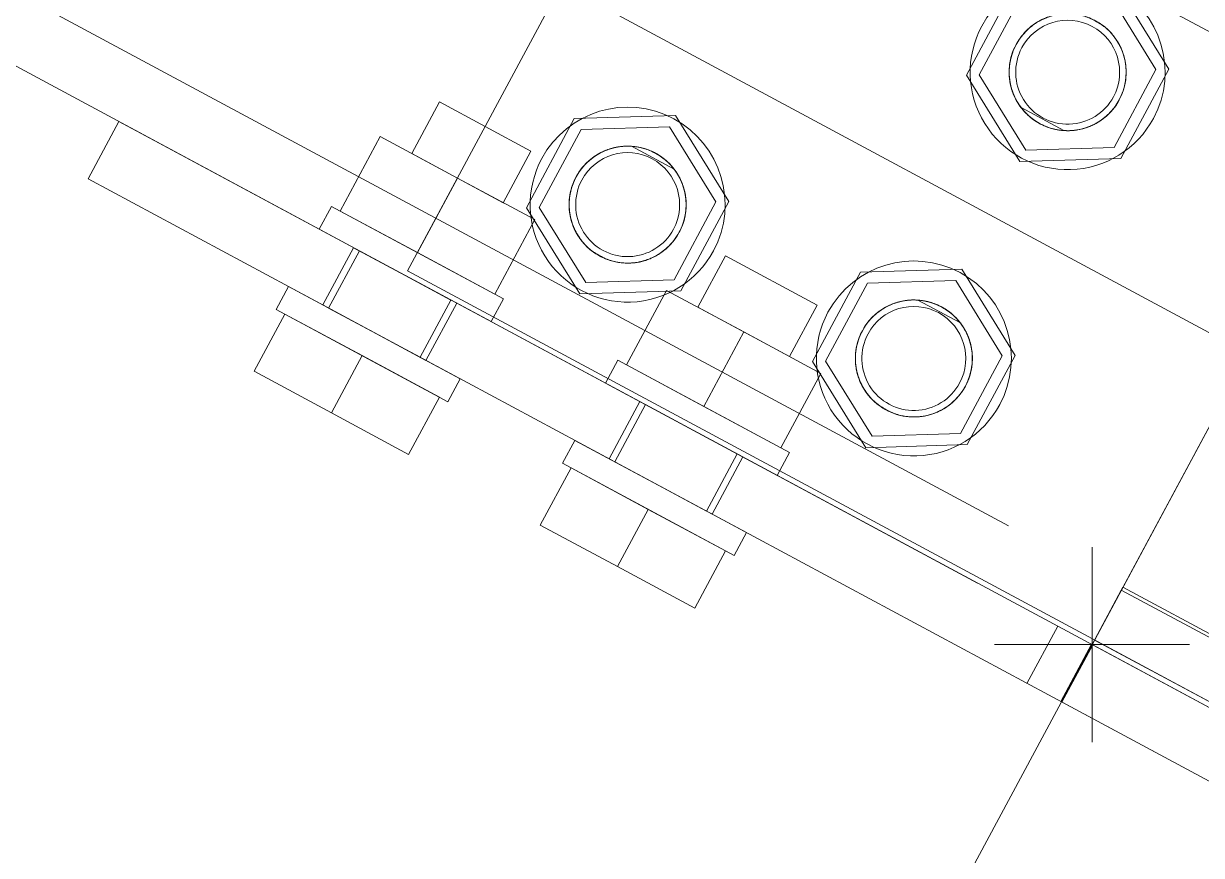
# Model space of a CAD drawing. Header units: millimetres. Extents: x -6949 to 305728, y -55091 to 76684.
# Drawn here: x 18179.4 to 18360.6, y 10018.2 to 10146.2 of the extents above; entities that cross this region are included whole.
import ezdxf

# ---------------------------------------------------------------- set-up
doc = ezdxf.new("R2010")
doc.units = ezdxf.units.MM
doc.layers.add('A-DETL', color=7, linetype='Continuous', lineweight=18, true_color=0x00a600)
doc.layers.add('S-BEAM', color=5, linetype='Continuous', lineweight=18)
doc.layers.add('S-FSTN', color=7, linetype='Continuous', lineweight=18)

msp = doc.modelspace()

# ---------------------------------------------------------------- linework, layer by layer
at = {"layer": 'A-DETL'}
msp.add_line((17466.4802, 10579.6785), (18750.0006, 9890.0003), dxfattribs=at)
at = {"layer": 'S-BEAM'}
for p, q in [((18369.5225, 10140.7609), (15755.9952, 11545.0961)), ((15717.3715, 11473.2159), (18330.8988, 10068.8806)), ((15712.6382, 11464.407), (18326.1655, 10060.0717)), ((18339.4248, 10129.6945), (18332.8632, 10133.2202)), ((18279.4713, 10123.7532), (18272.9097, 10127.2789)), ((18323.5155, 10100.0867), (18316.954, 10103.6125))]:
    msp.add_line(p, q, dxfattribs=at)
for points, knots in [([(18332.0938, 10142.9361), (18332.7209, 10144.0738), (18333.9053, 10145.4792), (18335.7739, 10146.6598), (18336.9173, 10147.1369), (18337.8398, 10147.4285), (18338.6402, 10147.5878), (18339.2891, 10147.6535), (18339.9471, 10147.6778), (18340.8172, 10147.6523), (18341.6957, 10147.5316), (18342.3815, 10147.3706), (18343.0406, 10147.1639), (18343.8845, 10146.8105), (18344.8688, 10146.2669), (18345.6916, 10145.692), (18346.3619, 10145.0861), (18346.9327, 10144.4519), (18347.3541, 10143.8932), (18347.6563, 10143.4387), (18347.9337, 10142.9884), (18348.2328, 10142.4103), (18348.5208, 10141.6828), (18348.7417, 10140.9407), (18349.0651, 10139.4731), (18349.0678, 10137.2046), (18348.4335, 10135.3359), (18347.9515, 10134.4152)], [-1, -1, -1, -1, -0.86111111, -0.79166667, -0.75694444, -0.72222222, -0.6875, -0.67013889, -0.65277778, -0.61805556, -0.58333333, -0.56597222, -0.54861111, -0.51388889, -0.47916667, -0.44444444, -0.41666667, -0.38888889, -0.36111111, -0.34722222, -0.33333333, -0.30555556, -0.27777778, -0.25, -0.22222222, -0.11111111, 0, 0, 0, 0]), ([(18332.0938, 10142.9361), (18332.5954, 10143.8463), (18333.8038, 10145.4067), (18335.6984, 10146.657), (18337.1011, 10147.1972), (18337.842, 10147.4225), (18338.6078, 10147.5836), (18339.2549, 10147.6531), (18339.7836, 10147.6703), (18340.3294, 10147.6689), (18341.028, 10147.6257), (18341.8709, 10147.4996), (18342.5472, 10147.3263), (18343.0761, 10147.1404), (18343.6136, 10146.9231), (18344.2812, 10146.5998), (18345.0493, 10146.1434), (18345.7426, 10145.6459), (18346.362, 10145.0859), (18346.9327, 10144.4519), (18347.3541, 10143.8932), (18347.6563, 10143.4387), (18347.9337, 10142.9884), (18348.2328, 10142.4103), (18348.5208, 10141.6828), (18348.7417, 10140.9407), (18348.9571, 10139.962), (18349.0673, 10138.7196), (18348.9085, 10136.7358), (18348.4335, 10135.3359), (18347.9515, 10134.4152)], [0, 0, 0, 0, 0.11111111, 0.22222222, 0.25, 0.27777778, 0.30555556, 0.33333333, 0.34722222, 0.36111111, 0.38888889, 0.41666667, 0.44444444, 0.45833333, 0.47222222, 0.5, 0.52777778, 0.55555556, 0.58333333, 0.61111111, 0.63888889, 0.65277778, 0.66666667, 0.69444444, 0.72222222, 0.75, 0.77777778, 0.83333333, 0.88888889, 1, 1, 1, 1]), ([(18332.0938, 10142.9361), (18332.6002, 10143.8411), (18333.4973, 10145.0031), (18335.0036, 10146.2008), (18335.9511, 10146.7237), (18336.6134, 10147.0069), (18337.0663, 10147.1855), (18337.6515, 10147.3797), (18338.2616, 10147.5234), (18338.7013, 10147.5908), (18338.9564, 10147.6193), (18339.1492, 10147.6348), (18339.3451, 10147.6466), (18339.6118, 10147.6598), (18340.0904, 10147.6729), (18340.7995, 10147.6556), (18341.666, 10147.5527), (18342.303, 10147.3979), (18342.7233, 10147.2552), (18343.0107, 10147.1496), (18343.523, 10146.9393), (18344.2678, 10146.5764), (18344.9816, 10146.1557), (18345.4398, 10145.8444), (18345.6866, 10145.663), (18346.0376, 10145.3911), (18346.5185, 10144.9449), (18347.0831, 10144.2781), (18347.4892, 10143.6957), (18347.7427, 10143.289), (18347.8789, 10143.0592), (18347.9772, 10142.8893), (18348.0706, 10142.7199), (18348.1876, 10142.4916), (18348.3739, 10142.0879), (18348.5905, 10141.5004), (18348.7511, 10140.9059), (18348.8519, 10140.4301), (18348.981, 10139.7218), (18349.0678, 10138.6432), (18348.9005, 10136.726), (18348.4266, 10135.3369), (18347.9515, 10134.4152)], [0, 0, 0, 0, 0.11111111, 0.16666667, 0.22222222, 0.23611111, 0.25, 0.27777778, 0.30555556, 0.31944444, 0.32638889, 0.33333333, 0.34027778, 0.34722222, 0.36111111, 0.38888889, 0.41666667, 0.44444444, 0.45138889, 0.45833333, 0.47222222, 0.5, 0.52777778, 0.54166667, 0.54861111, 0.55555556, 0.58333333, 0.61111111, 0.63888889, 0.65277778, 0.65972222, 0.66666667, 0.67361111, 0.68055556, 0.69444444, 0.72222222, 0.75, 0.76388889, 0.77777778, 0.83333333, 0.88888889, 1, 1, 1, 1]), ([(18332.0938, 10142.9361), (18332.6002, 10143.8411), (18333.4973, 10145.0031), (18335.0036, 10146.2008), (18335.9511, 10146.7237), (18336.6134, 10147.0069), (18337.0663, 10147.1855), (18337.6515, 10147.3797), (18338.2616, 10147.5234), (18338.7013, 10147.5908), (18338.9564, 10147.6193), (18339.1492, 10147.6348), (18339.3451, 10147.6466), (18339.6118, 10147.6598), (18340.0904, 10147.6729), (18340.7995, 10147.6556), (18341.666, 10147.5527), (18342.303, 10147.3979), (18342.7233, 10147.2552), (18343.0107, 10147.1496), (18343.523, 10146.9393), (18344.2678, 10146.5764), (18344.9816, 10146.1557), (18345.4398, 10145.8444), (18345.6866, 10145.663), (18346.0376, 10145.3911), (18346.5185, 10144.9449), (18347.0831, 10144.2781), (18347.4892, 10143.6957), (18347.7427, 10143.289), (18347.8789, 10143.0592), (18347.9772, 10142.8893), (18348.0706, 10142.7199), (18348.1876, 10142.4916), (18348.3739, 10142.0879), (18348.5905, 10141.5004), (18348.7511, 10140.9059), (18348.8519, 10140.4301), (18348.981, 10139.7218), (18349.0678, 10138.6432), (18348.9005, 10136.726), (18348.4266, 10135.3369), (18347.9515, 10134.4152)], [-1, -1, -1, -1, -0.88888889, -0.83333333, -0.77777778, -0.76388889, -0.75, -0.72222222, -0.69444444, -0.68055556, -0.67361111, -0.66666667, -0.65972222, -0.65277778, -0.63888889, -0.61111111, -0.58333333, -0.55555556, -0.54861111, -0.54166667, -0.52777778, -0.5, -0.47222222, -0.45833333, -0.45138889, -0.44444444, -0.41666667, -0.38888889, -0.36111111, -0.34722222, -0.34027778, -0.33333333, -0.32638889, -0.31944444, -0.30555556, -0.27777778, -0.25, -0.23611111, -0.22222222, -0.16666667, -0.11111111, 0, 0, 0, 0]), ([(18332.0938, 10142.9361), (18331.6202, 10142.0675), (18330.9957, 10140.2427), (18330.9728, 10137.8679), (18331.3208, 10136.347), (18331.6468, 10135.3174), (18332.2087, 10134.1031), (18333.174, 10132.7718), (18334.21, 10131.7556), (18335.2097, 10131.0512), (18336.1329, 10130.5417), (18337.087, 10130.1453), (18338.0594, 10129.8738), (18339.0918, 10129.709), (18340.1221, 10129.6574), (18341.1104, 10129.7214), (18342.1118, 10129.9069), (18343.0797, 10130.195), (18344.2669, 10130.6869), (18346.2056, 10131.9336), (18347.3724, 10133.3223), (18347.9515, 10134.4152)], [0, 0, 0, 0, 0.11111111, 0.22222222, 0.25, 0.27777778, 0.33333333, 0.38888889, 0.44444444, 0.47916667, 0.51388889, 0.54861111, 0.58333333, 0.61805556, 0.65277778, 0.6875, 0.72222222, 0.75694444, 0.79166667, 0.86111111, 1, 1, 1, 1]), ([(18332.0938, 10142.9361), (18331.529, 10141.9255), (18331.0262, 10140.2583), (18330.9996, 10137.99), (18331.2236, 10136.7238), (18331.4993, 10135.7435), (18331.8832, 10134.7844), (18332.3714, 10133.9011), (18332.9883, 10133.0387), (18333.7085, 10132.2354), (18334.4895, 10131.5485), (18335.376, 10130.9493), (18336.3464, 10130.4425), (18337.5269, 10129.987), (18338.7077, 10129.7471), (18339.8482, 10129.6689), (18340.9443, 10129.6889), (18342.0219, 10129.8759), (18343.0619, 10130.1982), (18344.0322, 10130.5829), (18345.1443, 10131.2287), (18346.6896, 10132.4924), (18347.5265, 10133.5923), (18347.9515, 10134.4152)], [-1, -1, -1, -1, -0.86111111, -0.79166667, -0.75694444, -0.72222222, -0.6875, -0.65277778, -0.61805556, -0.58333333, -0.54861111, -0.51388889, -0.47916667, -0.44444444, -0.38888889, -0.36111111, -0.33333333, -0.27777778, -0.25, -0.22222222, -0.16666667, -0.11111111, 0, 0, 0, 0]), ([(18332.0938, 10142.9361), (18331.6419, 10142.1276), (18331.1866, 10140.8226), (18330.9859, 10138.8347), (18331.0615, 10137.5496), (18331.2767, 10136.5276), (18331.5827, 10135.482), (18332.0223, 10134.48), (18332.6109, 10133.5551), (18333.3058, 10132.6479), (18334.1577, 10131.7964), (18335.1894, 10131.0638), (18336.1479, 10130.5348), (18337.1371, 10130.1266), (18338.1412, 10129.855), (18339.209, 10129.6983), (18340.2689, 10129.6603), (18341.2747, 10129.7411), (18342.2858, 10129.9507), (18343.2547, 10130.2622), (18344.4333, 10130.7743), (18346.3076, 10132.0472), (18347.4202, 10133.3865), (18347.9515, 10134.4152)], [0, 0, 0, 0, 0.11111111, 0.16666667, 0.22222222, 0.25, 0.27777778, 0.33333333, 0.36111111, 0.38888889, 0.44444444, 0.47916667, 0.51388889, 0.54861111, 0.58333333, 0.61805556, 0.65277778, 0.6875, 0.72222222, 0.75694444, 0.79166667, 0.86111111, 1, 1, 1, 1]), ([(18332.8632, 10133.2202), (18332.4176, 10133.8126), (18331.6904, 10135.0498), (18331.1257, 10136.9352), (18331.0027, 10138.4087), (18331.0406, 10139.4222), (18331.2353, 10140.9288), (18331.6311, 10142.0837), (18332.0938, 10142.9361)], [0, 0, 0, 0, 0.2, 0.4, 0.55, 0.625, 0.7, 1, 1, 1, 1]), ([(18339.4248, 10129.6945), (18340.5347, 10129.6275), (18342.144, 10129.8176), (18344.1065, 10130.6031), (18345.5721, 10131.5129), (18346.9187, 10132.7827), (18347.6479, 10133.8443), (18347.9515, 10134.4152)], [-1, -1, -1, -1, -0.7, -0.55, -0.4, -0.2, 0, 0, 0, 0]), ([(18272.9097, 10127.2789), (18271.7998, 10127.3459), (18270.1905, 10127.1558), (18268.228, 10126.3703), (18266.7624, 10125.4605), (18265.4158, 10124.1907), (18264.6866, 10123.1291), (18264.383, 10122.5582)], [-1, -1, -1, -1, -0.7, -0.55, -0.4, -0.2, 0, 0, 0, 0]), ([(18264.383, 10122.5582), (18264.914, 10123.5869), (18266.0268, 10124.9264), (18267.9037, 10126.2005), (18269.0832, 10126.7125), (18270.0528, 10127.0237), (18271.0645, 10127.2329), (18272.0705, 10127.3133), (18273.1301, 10127.2748), (18274.1975, 10127.1176), (18275.2013, 10126.8455), (18276.1903, 10126.4369), (18277.1485, 10125.9074), (18278.1799, 10125.1744), (18279.0316, 10124.3221), (18279.7263, 10123.4142), (18280.3145, 10122.4891), (18280.7534, 10121.4874), (18281.0586, 10120.4422), (18281.2733, 10119.4207), (18281.3486, 10118.137), (18281.1477, 10116.1509), (18280.6924, 10114.846), (18280.2407, 10114.0374)], [-1, -1, -1, -1, -0.86111111, -0.79166667, -0.75694444, -0.72222222, -0.6875, -0.65277778, -0.61805556, -0.58333333, -0.54861111, -0.51388889, -0.47916667, -0.44444444, -0.38888889, -0.36111111, -0.33333333, -0.27777778, -0.25, -0.22222222, -0.16666667, -0.11111111, 0, 0, 0, 0]), ([(18264.383, 10122.5582), (18264.8078, 10123.3812), (18265.6447, 10124.4811), (18267.1917, 10125.7457), (18268.305, 10126.3919), (18269.2761, 10126.7765), (18270.3169, 10127.0985), (18271.3951, 10127.2849), (18272.4911, 10127.3045), (18273.6313, 10127.2258), (18274.8115, 10126.9853), (18275.9918, 10126.5293), (18276.962, 10126.022), (18277.8483, 10125.4224), (18278.629, 10124.735), (18279.349, 10123.931), (18279.9657, 10123.0681), (18280.4534, 10122.1848), (18280.8366, 10121.226), (18281.1116, 10120.2461), (18281.335, 10118.9806), (18281.3081, 10116.7151), (18280.8053, 10115.0481), (18280.2407, 10114.0374)], [0, 0, 0, 0, 0.11111111, 0.16666667, 0.22222222, 0.25, 0.27777778, 0.33333333, 0.36111111, 0.38888889, 0.44444444, 0.47916667, 0.51388889, 0.54861111, 0.58333333, 0.61805556, 0.65277778, 0.6875, 0.72222222, 0.75694444, 0.79166667, 0.86111111, 1, 1, 1, 1]), ([(18264.383, 10122.5582), (18264.9616, 10123.6511), (18266.1284, 10125.0398), (18268.0712, 10126.2882), (18269.2586, 10126.78), (18270.2259, 10127.0676), (18271.2266, 10127.2524), (18272.2147, 10127.316), (18273.2453, 10127.264), (18274.2782, 10127.0989), (18275.2507, 10126.8271), (18276.2047, 10126.4302), (18277.1277, 10125.9204), (18278.1271, 10125.2156), (18279.1624, 10124.1996), (18280.1269, 10122.8685), (18280.6887, 10121.6529), (18281.0145, 10120.6225), (18281.3623, 10119.1012), (18281.3385, 10116.7315), (18280.7141, 10114.9063), (18280.2407, 10114.0374)], [-1, -1, -1, -1, -0.86111111, -0.79166667, -0.75694444, -0.72222222, -0.6875, -0.65277778, -0.61805556, -0.58333333, -0.54861111, -0.51388889, -0.47916667, -0.44444444, -0.38888889, -0.33333333, -0.27777778, -0.25, -0.22222222, -0.11111111, 0, 0, 0, 0]), ([(18279.4713, 10123.7532), (18279.9169, 10123.1608), (18280.644, 10121.9237), (18281.2088, 10120.0382), (18281.3318, 10118.5647), (18281.2938, 10117.5512), (18281.0992, 10116.0446), (18280.7034, 10114.8897), (18280.2407, 10114.0374)], [0, 0, 0, 0, 0.2, 0.4, 0.55, 0.625, 0.7, 1, 1, 1, 1]), ([(18264.383, 10122.5582), (18263.9009, 10121.6375), (18263.2665, 10119.7687), (18263.2695, 10117.4987), (18263.5933, 10116.0308), (18263.8144, 10115.2887), (18264.1026, 10114.5611), (18264.4018, 10113.9831), (18264.6793, 10113.5328), (18264.9817, 10113.0784), (18265.4033, 10112.5196), (18265.9737, 10111.8864), (18266.4915, 10111.4181), (18266.9383, 10111.0796), (18267.4163, 10110.7514), (18268.0543, 10110.373), (18268.8588, 10109.9844), (18269.6563, 10109.6808), (18270.4652, 10109.4734), (18271.3089, 10109.3474), (18272.0074, 10109.3044), (18272.5531, 10109.3032), (18273.0818, 10109.3205), (18273.7289, 10109.3901), (18274.4945, 10109.5515), (18275.2352, 10109.7768), (18276.1703, 10110.1374), (18277.2671, 10110.7312), (18278.8337, 10111.9585), (18279.739, 10113.1272), (18280.2407, 10114.0374)], [0, 0, 0, 0, 0.11111111, 0.22222222, 0.25, 0.27777778, 0.30555556, 0.33333333, 0.34722222, 0.36111111, 0.38888889, 0.41666667, 0.44444444, 0.45833333, 0.47222222, 0.5, 0.52777778, 0.55555556, 0.58333333, 0.61111111, 0.63888889, 0.65277778, 0.66666667, 0.69444444, 0.72222222, 0.75, 0.77777778, 0.83333333, 0.88888889, 1, 1, 1, 1]), ([(18264.383, 10122.5582), (18263.7803, 10121.4073), (18263.2621, 10119.644), (18263.3089, 10117.4341), (18263.5422, 10116.2174), (18263.8081, 10115.2871), (18264.1171, 10114.5317), (18264.4204, 10113.9544), (18264.7633, 10113.3923), (18265.2648, 10112.6808), (18265.8503, 10112.0149), (18266.3631, 10111.5318), (18266.8992, 10111.0963), (18267.6597, 10110.5876), (18268.6562, 10110.0668), (18269.5898, 10109.698), (18270.465, 10109.4735), (18271.3089, 10109.3474), (18272.0074, 10109.3044), (18272.5531, 10109.3032), (18273.0818, 10109.3205), (18273.7289, 10109.3901), (18274.4945, 10109.5515), (18275.2353, 10109.7768), (18276.6376, 10110.3172), (18278.5308, 10111.5669), (18279.739, 10113.1272), (18280.2407, 10114.0374)], [-1, -1, -1, -1, -0.86111111, -0.79166667, -0.75694444, -0.72222222, -0.6875, -0.67013889, -0.65277778, -0.61805556, -0.58333333, -0.56597222, -0.54861111, -0.51388889, -0.47916667, -0.44444444, -0.41666667, -0.38888889, -0.36111111, -0.34722222, -0.33333333, -0.30555556, -0.27777778, -0.25, -0.22222222, -0.11111111, 0, 0, 0, 0]), ([(18264.383, 10122.5582), (18263.9079, 10121.6364), (18263.434, 10120.247), (18263.2666, 10118.3298), (18263.3534, 10117.2511), (18263.4828, 10116.5425), (18263.5838, 10116.0662), (18263.7449, 10115.4711), (18263.9618, 10114.8831), (18264.1482, 10114.4791), (18264.2653, 10114.2508), (18264.3588, 10114.0814), (18264.457, 10113.9116), (18264.5932, 10113.6818), (18264.8465, 10113.2755), (18265.2522, 10112.6938), (18265.8164, 10112.0279), (18266.297, 10111.5822), (18266.648, 10111.3104), (18266.8946, 10111.1291), (18267.3527, 10110.8179), (18268.0665, 10110.3972), (18268.8112, 10110.0341), (18269.3237, 10109.8238), (18269.6112, 10109.7182), (18270.0317, 10109.5755), (18270.6691, 10109.4208), (18271.5368, 10109.3179), (18272.2466, 10109.3007), (18272.7256, 10109.3138), (18272.9925, 10109.3271), (18273.1884, 10109.3389), (18273.3812, 10109.3544), (18273.6362, 10109.3829), (18274.0757, 10109.4504), (18274.6851, 10109.594), (18275.2695, 10109.7882), (18275.7219, 10109.9668), (18276.3837, 10110.25), (18277.3311, 10110.7729), (18278.8375, 10111.9706), (18279.7343, 10113.1325), (18280.2407, 10114.0374)], [-1, -1, -1, -1, -0.88888889, -0.83333333, -0.77777778, -0.76388889, -0.75, -0.72222222, -0.69444444, -0.68055556, -0.67361111, -0.66666667, -0.65972222, -0.65277778, -0.63888889, -0.61111111, -0.58333333, -0.55555556, -0.54861111, -0.54166667, -0.52777778, -0.5, -0.47222222, -0.45833333, -0.45138889, -0.44444444, -0.41666667, -0.38888889, -0.36111111, -0.34722222, -0.34027778, -0.33333333, -0.32638889, -0.31944444, -0.30555556, -0.27777778, -0.25, -0.23611111, -0.22222222, -0.16666667, -0.11111111, 0, 0, 0, 0]), ([(18264.383, 10122.5582), (18263.9079, 10121.6364), (18263.434, 10120.247), (18263.2666, 10118.3298), (18263.3534, 10117.2511), (18263.4828, 10116.5425), (18263.5838, 10116.0662), (18263.7449, 10115.4711), (18263.9618, 10114.8831), (18264.1482, 10114.4791), (18264.2653, 10114.2508), (18264.3588, 10114.0814), (18264.457, 10113.9116), (18264.5932, 10113.6818), (18264.8465, 10113.2755), (18265.2522, 10112.6938), (18265.8164, 10112.0279), (18266.297, 10111.5822), (18266.648, 10111.3104), (18266.8946, 10111.1291), (18267.3527, 10110.8179), (18268.0665, 10110.3972), (18268.8112, 10110.0341), (18269.3237, 10109.8238), (18269.6112, 10109.7182), (18270.0317, 10109.5755), (18270.6691, 10109.4208), (18271.5368, 10109.3179), (18272.2466, 10109.3007), (18272.7256, 10109.3138), (18272.9925, 10109.3271), (18273.1884, 10109.3389), (18273.3812, 10109.3544), (18273.6362, 10109.3829), (18274.0757, 10109.4504), (18274.6851, 10109.594), (18275.2695, 10109.7882), (18275.7219, 10109.9668), (18276.3837, 10110.25), (18277.3311, 10110.7729), (18278.8375, 10111.9706), (18279.7343, 10113.1325), (18280.2407, 10114.0374)], [0, 0, 0, 0, 0.11111111, 0.16666667, 0.22222222, 0.23611111, 0.25, 0.27777778, 0.30555556, 0.31944444, 0.32638889, 0.33333333, 0.34027778, 0.34722222, 0.36111111, 0.38888889, 0.41666667, 0.44444444, 0.45138889, 0.45833333, 0.47222222, 0.5, 0.52777778, 0.54166667, 0.54861111, 0.55555556, 0.58333333, 0.61111111, 0.63888889, 0.65277778, 0.65972222, 0.66666667, 0.67361111, 0.68055556, 0.69444444, 0.72222222, 0.75, 0.76388889, 0.77777778, 0.83333333, 0.88888889, 1, 1, 1, 1]), ([(18316.954, 10103.6125), (18315.844, 10103.6795), (18314.2348, 10103.4894), (18312.2722, 10102.7038), (18310.8067, 10101.794), (18309.46, 10100.5242), (18308.7309, 10099.4626), (18308.4273, 10098.8918)], [-1, -1, -1, -1, -0.7, -0.55, -0.4, -0.2, 0, 0, 0, 0]), ([(18308.4273, 10098.8918), (18308.9583, 10099.9205), (18310.0711, 10101.2599), (18311.948, 10102.534), (18313.1274, 10103.0461), (18314.0971, 10103.3573), (18315.1088, 10103.5664), (18316.1147, 10103.6468), (18317.1744, 10103.6083), (18318.2418, 10103.4511), (18319.2456, 10103.179), (18320.2346, 10102.7704), (18321.1928, 10102.241), (18322.2242, 10101.5079), (18323.0759, 10100.6557), (18323.7706, 10099.7478), (18324.3588, 10098.8227), (18324.7977, 10097.8209), (18325.1029, 10096.7757), (18325.3176, 10095.7543), (18325.3929, 10094.4705), (18325.192, 10092.4844), (18324.7367, 10091.1795), (18324.285, 10090.3709)], [-1, -1, -1, -1, -0.86111111, -0.79166667, -0.75694444, -0.72222222, -0.6875, -0.65277778, -0.61805556, -0.58333333, -0.54861111, -0.51388889, -0.47916667, -0.44444444, -0.38888889, -0.36111111, -0.33333333, -0.27777778, -0.25, -0.22222222, -0.16666667, -0.11111111, 0, 0, 0, 0]), ([(18308.4273, 10098.8918), (18308.8521, 10099.7147), (18309.689, 10100.8147), (18311.236, 10102.0792), (18312.3493, 10102.7255), (18313.3204, 10103.1101), (18314.3612, 10103.432), (18315.4394, 10103.6185), (18316.5354, 10103.638), (18317.6756, 10103.5593), (18318.8558, 10103.3188), (18320.0361, 10102.8628), (18321.0063, 10102.3556), (18321.8926, 10101.7559), (18322.6733, 10101.0685), (18323.3933, 10100.2645), (18324.01, 10099.4017), (18324.4976, 10098.5183), (18324.8809, 10097.5595), (18325.1559, 10096.5796), (18325.3793, 10095.3142), (18325.3524, 10093.0486), (18324.8496, 10091.3816), (18324.285, 10090.3709)], [0, 0, 0, 0, 0.11111111, 0.16666667, 0.22222222, 0.25, 0.27777778, 0.33333333, 0.36111111, 0.38888889, 0.44444444, 0.47916667, 0.51388889, 0.54861111, 0.58333333, 0.61805556, 0.65277778, 0.6875, 0.72222222, 0.75694444, 0.79166667, 0.86111111, 1, 1, 1, 1]), ([(18308.4273, 10098.8918), (18309.0059, 10099.9846), (18310.1727, 10101.3733), (18312.1155, 10102.6217), (18313.3029, 10103.1136), (18314.2702, 10103.4012), (18315.2709, 10103.5859), (18316.259, 10103.6495), (18317.2896, 10103.5975), (18318.3225, 10103.4324), (18319.295, 10103.1606), (18320.249, 10102.7637), (18321.172, 10102.2539), (18322.1713, 10101.5492), (18323.2067, 10100.5331), (18324.1712, 10099.202), (18324.733, 10097.9865), (18325.0588, 10096.956), (18325.4066, 10095.4347), (18325.3827, 10093.0651), (18324.7584, 10091.2398), (18324.285, 10090.3709)], [-1, -1, -1, -1, -0.86111111, -0.79166667, -0.75694444, -0.72222222, -0.6875, -0.65277778, -0.61805556, -0.58333333, -0.54861111, -0.51388889, -0.47916667, -0.44444444, -0.38888889, -0.33333333, -0.27777778, -0.25, -0.22222222, -0.11111111, 0, 0, 0, 0]), ([(18323.5155, 10100.0867), (18323.9612, 10099.4943), (18324.6883, 10098.2572), (18325.2531, 10096.3718), (18325.376, 10094.8983), (18325.3381, 10093.8847), (18325.1435, 10092.3782), (18324.7477, 10091.2232), (18324.285, 10090.3709)], [0, 0, 0, 0, 0.2, 0.4, 0.55, 0.625, 0.7, 1, 1, 1, 1]), ([(18308.4273, 10098.8918), (18307.9451, 10097.9711), (18307.3108, 10096.1022), (18307.3138, 10093.8322), (18307.6375, 10092.3644), (18307.8587, 10091.6222), (18308.1469, 10090.8947), (18308.4461, 10090.3166), (18308.7236, 10089.8663), (18309.026, 10089.412), (18309.4476, 10088.8532), (18310.018, 10088.2199), (18310.5357, 10087.7516), (18310.9826, 10087.4132), (18311.4605, 10087.0849), (18312.0986, 10086.7066), (18312.9031, 10086.3179), (18313.7006, 10086.0144), (18314.5094, 10085.807), (18315.3531, 10085.681), (18316.0516, 10085.638), (18316.5974, 10085.6367), (18317.1261, 10085.654), (18317.7731, 10085.7237), (18318.5388, 10085.885), (18319.2795, 10086.1103), (18320.2146, 10086.4709), (18321.3114, 10087.0647), (18322.878, 10088.2921), (18323.7833, 10089.4607), (18324.285, 10090.3709)], [0, 0, 0, 0, 0.11111111, 0.22222222, 0.25, 0.27777778, 0.30555556, 0.33333333, 0.34722222, 0.36111111, 0.38888889, 0.41666667, 0.44444444, 0.45833333, 0.47222222, 0.5, 0.52777778, 0.55555556, 0.58333333, 0.61111111, 0.63888889, 0.65277778, 0.66666667, 0.69444444, 0.72222222, 0.75, 0.77777778, 0.83333333, 0.88888889, 1, 1, 1, 1]), ([(18308.4273, 10098.8918), (18307.8246, 10097.7409), (18307.3064, 10095.9775), (18307.3532, 10093.7677), (18307.5864, 10092.5509), (18307.8524, 10091.6207), (18308.1613, 10090.8653), (18308.4647, 10090.288), (18308.8076, 10089.7259), (18309.309, 10089.0143), (18309.8946, 10088.3484), (18310.4073, 10087.8653), (18310.9435, 10087.4298), (18311.7039, 10086.9211), (18312.7005, 10086.4004), (18313.634, 10086.0315), (18314.5092, 10085.807), (18315.3532, 10085.681), (18316.0516, 10085.638), (18316.5974, 10085.6367), (18317.126, 10085.654), (18317.7731, 10085.7237), (18318.5388, 10085.885), (18319.2795, 10086.1104), (18320.6818, 10086.6507), (18322.575, 10087.9004), (18323.7833, 10089.4607), (18324.285, 10090.3709)], [-1, -1, -1, -1, -0.86111111, -0.79166667, -0.75694444, -0.72222222, -0.6875, -0.67013889, -0.65277778, -0.61805556, -0.58333333, -0.56597222, -0.54861111, -0.51388889, -0.47916667, -0.44444444, -0.41666667, -0.38888889, -0.36111111, -0.34722222, -0.33333333, -0.30555556, -0.27777778, -0.25, -0.22222222, -0.11111111, 0, 0, 0, 0]), ([(18308.4273, 10098.8918), (18307.9522, 10097.9699), (18307.4782, 10096.5806), (18307.3109, 10094.6633), (18307.3977, 10093.5847), (18307.5271, 10092.876), (18307.6281, 10092.3998), (18307.7891, 10091.8046), (18308.0061, 10091.2166), (18308.1925, 10090.8127), (18308.3096, 10090.5843), (18308.403, 10090.4149), (18308.5013, 10090.2451), (18308.6375, 10090.0154), (18308.8908, 10089.609), (18309.2965, 10089.0273), (18309.8606, 10088.3615), (18310.3412, 10087.9157), (18310.6922, 10087.644), (18310.9389, 10087.4627), (18311.397, 10087.1514), (18312.1107, 10086.7307), (18312.8555, 10086.3676), (18313.368, 10086.1574), (18313.6554, 10086.0517), (18314.0759, 10085.909), (18314.7134, 10085.7543), (18315.581, 10085.6515), (18316.2909, 10085.6342), (18316.7699, 10085.6474), (18317.0368, 10085.6606), (18317.2327, 10085.6724), (18317.4255, 10085.688), (18317.6805, 10085.7164), (18318.12, 10085.7839), (18318.7293, 10085.9276), (18319.3138, 10086.1217), (18319.7662, 10086.3003), (18320.428, 10086.5835), (18321.3754, 10087.1064), (18322.8818, 10088.3042), (18323.7786, 10089.466), (18324.285, 10090.3709)], [-1, -1, -1, -1, -0.88888889, -0.83333333, -0.77777778, -0.76388889, -0.75, -0.72222222, -0.69444444, -0.68055556, -0.67361111, -0.66666667, -0.65972222, -0.65277778, -0.63888889, -0.61111111, -0.58333333, -0.55555556, -0.54861111, -0.54166667, -0.52777778, -0.5, -0.47222222, -0.45833333, -0.45138889, -0.44444444, -0.41666667, -0.38888889, -0.36111111, -0.34722222, -0.34027778, -0.33333333, -0.32638889, -0.31944444, -0.30555556, -0.27777778, -0.25, -0.23611111, -0.22222222, -0.16666667, -0.11111111, 0, 0, 0, 0]), ([(18308.4273, 10098.8918), (18307.9522, 10097.9699), (18307.4782, 10096.5806), (18307.3109, 10094.6633), (18307.3977, 10093.5847), (18307.5271, 10092.876), (18307.6281, 10092.3998), (18307.7891, 10091.8046), (18308.0061, 10091.2166), (18308.1925, 10090.8127), (18308.3096, 10090.5843), (18308.403, 10090.4149), (18308.5013, 10090.2451), (18308.6375, 10090.0154), (18308.8908, 10089.609), (18309.2965, 10089.0273), (18309.8606, 10088.3615), (18310.3412, 10087.9157), (18310.6922, 10087.644), (18310.9389, 10087.4627), (18311.397, 10087.1514), (18312.1107, 10086.7307), (18312.8555, 10086.3676), (18313.368, 10086.1574), (18313.6554, 10086.0517), (18314.0759, 10085.909), (18314.7134, 10085.7543), (18315.581, 10085.6515), (18316.2909, 10085.6342), (18316.7699, 10085.6474), (18317.0368, 10085.6606), (18317.2327, 10085.6724), (18317.4255, 10085.688), (18317.6805, 10085.7164), (18318.12, 10085.7839), (18318.7293, 10085.9276), (18319.3138, 10086.1217), (18319.7662, 10086.3003), (18320.428, 10086.5835), (18321.3754, 10087.1064), (18322.8818, 10088.3042), (18323.7786, 10089.466), (18324.285, 10090.3709)], [0, 0, 0, 0, 0.11111111, 0.16666667, 0.22222222, 0.23611111, 0.25, 0.27777778, 0.30555556, 0.31944444, 0.32638889, 0.33333333, 0.34027778, 0.34722222, 0.36111111, 0.38888889, 0.41666667, 0.44444444, 0.45138889, 0.45833333, 0.47222222, 0.5, 0.52777778, 0.54166667, 0.54861111, 0.55555556, 0.58333333, 0.61111111, 0.63888889, 0.65277778, 0.65972222, 0.66666667, 0.67361111, 0.68055556, 0.69444444, 0.72222222, 0.75, 0.76388889, 0.77777778, 0.83333333, 0.88888889, 1, 1, 1, 1])]:
    msp.add_open_spline(points, degree=3, knots=knots, dxfattribs=at)
at = {"layer": 'S-FSTN'}
for p, q in [((18285.7894, 10196.1974), (18238.4565, 10108.1089)), ((18285.7894, 10196.1974), (18238.4565, 10108.1089)), ((18420.2741, 10192.9558), (18315.3844, 9997.7515)), ((18355.6053, 10139.1515), (18347.4018, 10152.4086)), ((18331.8191, 10151.9327), (18324.4399, 10138.1997)), ((18353.6163, 10139.0908), (18346.4599, 10150.6557)), ((18332.8662, 10150.2405), (18326.429, 10138.2604)), ((18324.4399, 10138.1997), (18332.6434, 10124.9426)), ((18326.429, 10138.2604), (18333.5853, 10126.6956)), ((18391.4957, 10139.3979), (18344.1628, 10051.3094)), ((18391.4957, 10139.3979), (18344.1628, 10051.3094)), ((18347.179, 10127.1107), (18353.6163, 10139.0908)), ((18348.2261, 10125.4185), (18355.6053, 10139.1515)), ((18243.3373, 10134.0938), (18239.0774, 10126.1659)), ((18243.3373, 10134.0938), (18239.0774, 10126.1659)), ((18243.3373, 10134.0938), (18257.4315, 10126.5206)), ((18257.4315, 10126.5206), (18243.3373, 10134.0938)), ((18243.3373, 10134.0938), (18257.4315, 10126.5206)), ((18257.4315, 10126.5206), (18243.3373, 10134.0938)), ((18189.3003, 10122.2618), (18194.0336, 10131.0706)), ((18194.0336, 10131.0706), (18475.917, 9979.6053)), ((18264.1083, 10131.5549), (18256.7291, 10117.8219)), ((18279.6911, 10132.0308), (18264.1083, 10131.5549)), ((18287.8946, 10118.7737), (18279.6911, 10132.0308)), ((18228.078, 10117.3183), (18234.2313, 10128.7698)), ((18228.078, 10117.3183), (18234.2313, 10128.7698)), ((18234.2313, 10128.7698), (18246.1244, 10122.3792)), ((18234.2313, 10128.7698), (18246.1244, 10122.3792)), ((18265.1555, 10129.8627), (18258.7182, 10117.8826)), ((18278.7492, 10130.2778), (18265.1555, 10129.8627)), ((18285.9055, 10118.713), (18278.7492, 10130.2778)), ((18333.5853, 10126.6956), (18347.179, 10127.1107)), ((18239.0774, 10126.1659), (18253.1715, 10118.5926)), ((18253.1715, 10118.5926), (18239.0774, 10126.1659)), ((18239.0774, 10126.1659), (18253.1715, 10118.5926)), ((18253.1715, 10118.5926), (18239.0774, 10126.1659)), ((18253.1715, 10118.5926), (18257.4315, 10126.5206)), ((18253.1715, 10118.5926), (18257.4315, 10126.5206)), ((18332.6434, 10124.9426), (18348.2261, 10125.4185)), ((18471.1837, 9970.7964), (18189.3003, 10122.2618)), ((18239.9712, 10110.9277), (18246.1244, 10122.3792)), ((18239.9712, 10110.9277), (18246.1244, 10122.3792)), ((18239.9712, 10110.9277), (18246.1244, 10122.3792)), ((18239.9712, 10110.9277), (18246.1244, 10122.3792)), ((18246.1244, 10122.3792), (18258.0176, 10115.9887)), ((18246.1244, 10122.3792), (18258.0176, 10115.9887)), ((18226.7579, 10118.0277), (18224.8646, 10114.5041)), ((18226.7579, 10118.0277), (18224.8646, 10114.5041)), ((18226.7579, 10118.0277), (18253.1844, 10103.8278)), ((18253.1844, 10103.8278), (18226.7579, 10118.0277)), ((18226.7579, 10118.0277), (18253.1844, 10103.8278)), ((18253.1844, 10103.8278), (18226.7579, 10118.0277)), ((18256.7291, 10117.8219), (18264.9327, 10104.5648)), ((18258.7182, 10117.8826), (18265.8746, 10106.3177)), ((18279.4683, 10106.7329), (18285.9055, 10118.713)), ((18280.5154, 10105.0407), (18287.8946, 10118.7737)), ((18239.9712, 10110.9277), (18228.078, 10117.3183)), ((18239.9712, 10110.9277), (18228.078, 10117.3183)), ((18251.8643, 10104.5371), (18258.0176, 10115.9887)), ((18251.8643, 10104.5371), (18258.0176, 10115.9887)), ((18224.8646, 10114.5041), (18251.2911, 10100.3042)), ((18251.2911, 10100.3042), (18224.8646, 10114.5041)), ((18224.8646, 10114.5041), (18251.2911, 10100.3042)), ((18251.2911, 10100.3042), (18224.8646, 10114.5041)), ((18230.149, 10111.6646), (18225.4157, 10102.8558)), ((18230.149, 10111.6646), (18225.4157, 10102.8558)), ((18231.0308, 10111.1908), (18226.2975, 10102.382)), ((18231.0308, 10111.1908), (18226.2975, 10102.382)), ((18230.149, 10111.6646), (18246.0067, 10103.1437)), ((18230.149, 10111.6646), (18246.0067, 10103.1437)), ((18230.149, 10111.6646), (18246.0067, 10103.1437)), ((18230.149, 10111.6646), (18246.0067, 10103.1437)), ((18231.0308, 10111.1908), (18245.1249, 10103.6175)), ((18245.1249, 10103.6175), (18231.0308, 10111.1908)), ((18231.0308, 10111.1908), (18245.1249, 10103.6175)), ((18245.1249, 10103.6175), (18231.0308, 10111.1908)), ((18251.8643, 10104.5371), (18239.9712, 10110.9277)), ((18251.8643, 10104.5371), (18239.9712, 10110.9277)), ((18287.3816, 10110.4274), (18283.1216, 10102.4994)), ((18287.3816, 10110.4274), (18283.1216, 10102.4994)), ((18287.3816, 10110.4274), (18301.4758, 10102.8541)), ((18301.4758, 10102.8541), (18287.3816, 10110.4274)), ((18287.3816, 10110.4274), (18301.4758, 10102.8541)), ((18301.4758, 10102.8541), (18287.3816, 10110.4274)), ((18238.4565, 10108.1089), (18432.2513, 10003.9765)), ((18238.4565, 10108.1089), (18432.2513, 10003.9765)), ((18308.1526, 10107.8884), (18300.7734, 10094.1554)), ((18323.7354, 10108.3643), (18308.1526, 10107.8884)), ((18331.9389, 10095.1073), (18323.7354, 10108.3643)), ((18220.1313, 10105.6953), (18218.2379, 10102.1717)), ((18220.1313, 10105.6953), (18218.2379, 10102.1717)), ((18220.1313, 10105.6953), (18246.5578, 10091.4954)), ((18246.5578, 10091.4954), (18220.1313, 10105.6953)), ((18220.1313, 10105.6953), (18246.5578, 10091.4954)), ((18246.5578, 10091.4954), (18220.1313, 10105.6953)), ((18264.9327, 10104.5648), (18280.5154, 10105.0407)), ((18265.8746, 10106.3177), (18279.4683, 10106.7329)), ((18272.1223, 10093.6518), (18278.2756, 10105.1033)), ((18272.1223, 10093.6518), (18278.2756, 10105.1033)), ((18278.2756, 10105.1033), (18290.1687, 10098.7128)), ((18278.2756, 10105.1033), (18290.1687, 10098.7128)), ((18309.1998, 10106.1962), (18302.7625, 10094.2162)), ((18322.7934, 10106.6114), (18309.1998, 10106.1962)), ((18329.9498, 10095.0465), (18322.7934, 10106.6114)), ((18240.3916, 10094.8087), (18245.1249, 10103.6175)), ((18240.3916, 10094.8087), (18245.1249, 10103.6175)), ((18251.2911, 10100.3042), (18253.1844, 10103.8278)), ((18251.2911, 10100.3042), (18253.1844, 10103.8278)), ((18214.8248, 10092.6535), (18219.5581, 10101.4624)), ((18214.8248, 10092.6535), (18219.5581, 10101.4624)), ((18218.2379, 10102.1717), (18244.6645, 10087.9718)), ((18244.6645, 10087.9718), (18218.2379, 10102.1717)), ((18218.2379, 10102.1717), (18244.6645, 10087.9718)), ((18244.6645, 10087.9718), (18218.2379, 10102.1717)), ((18219.5581, 10101.4624), (18231.4512, 10095.0718)), ((18219.5581, 10101.4624), (18231.4512, 10095.0718)), ((18225.4157, 10102.8558), (18241.2734, 10094.3349)), ((18225.4157, 10102.8558), (18241.2734, 10094.3349)), ((18225.4157, 10102.8558), (18241.2734, 10094.3349)), ((18225.4157, 10102.8558), (18241.2734, 10094.3349)), ((18226.2975, 10102.382), (18240.3916, 10094.8087)), ((18240.3916, 10094.8087), (18226.2975, 10102.382)), ((18226.2975, 10102.382), (18240.3916, 10094.8087)), ((18240.3916, 10094.8087), (18226.2975, 10102.382)), ((18241.2734, 10094.3349), (18246.0067, 10103.1437)), ((18241.2734, 10094.3349), (18246.0067, 10103.1437)), ((18283.1216, 10102.4994), (18297.2158, 10094.9261)), ((18297.2158, 10094.9261), (18283.1216, 10102.4994)), ((18283.1216, 10102.4994), (18297.2158, 10094.9261)), ((18297.2158, 10094.9261), (18283.1216, 10102.4994)), ((18297.2158, 10094.9261), (18301.4758, 10102.8541)), ((18297.2158, 10094.9261), (18301.4758, 10102.8541)), ((18284.0154, 10087.2613), (18290.1687, 10098.7128)), ((18284.0154, 10087.2613), (18290.1687, 10098.7128)), ((18284.0154, 10087.2613), (18290.1687, 10098.7128)), ((18284.0154, 10087.2613), (18290.1687, 10098.7128)), ((18290.1687, 10098.7128), (18302.0619, 10092.3222)), ((18290.1687, 10098.7128), (18302.0619, 10092.3222)), ((18226.7179, 10086.2629), (18231.4512, 10095.0718)), ((18226.7179, 10086.2629), (18231.4512, 10095.0718)), ((18226.7179, 10086.2629), (18231.4512, 10095.0718)), ((18226.7179, 10086.2629), (18231.4512, 10095.0718)), ((18231.4512, 10095.0718), (18243.3444, 10088.6812)), ((18231.4512, 10095.0718), (18243.3444, 10088.6812)), ((18270.8022, 10094.3612), (18268.9088, 10090.8377)), ((18270.8022, 10094.3612), (18268.9088, 10090.8377)), ((18270.8022, 10094.3612), (18297.2287, 10080.1613)), ((18297.2287, 10080.1613), (18270.8022, 10094.3612)), ((18270.8022, 10094.3612), (18297.2287, 10080.1613)), ((18297.2287, 10080.1613), (18270.8022, 10094.3612)), ((18300.7734, 10094.1554), (18308.977, 10080.8983)), ((18302.7625, 10094.2162), (18309.9189, 10082.6513)), ((18323.5125, 10083.0665), (18329.9498, 10095.0465)), ((18324.5597, 10081.3743), (18331.9389, 10095.1073)), ((18226.7179, 10086.2629), (18214.8248, 10092.6535)), ((18226.7179, 10086.2629), (18214.8248, 10092.6535)), ((18284.0154, 10087.2613), (18272.1223, 10093.6518)), ((18284.0154, 10087.2613), (18272.1223, 10093.6518)), ((18295.9086, 10080.8707), (18302.0619, 10092.3222)), ((18295.9086, 10080.8707), (18302.0619, 10092.3222)), ((18244.6645, 10087.9718), (18246.5578, 10091.4954)), ((18244.6645, 10087.9718), (18246.5578, 10091.4954)), ((18268.9088, 10090.8377), (18295.3354, 10076.6378)), ((18295.3354, 10076.6378), (18268.9088, 10090.8377)), ((18268.9088, 10090.8377), (18295.3354, 10076.6378)), ((18295.3354, 10076.6378), (18268.9088, 10090.8377)), ((18238.6111, 10079.8723), (18243.3444, 10088.6812)), ((18238.6111, 10079.8723), (18243.3444, 10088.6812)), ((18274.1933, 10087.9982), (18269.46, 10079.1893)), ((18274.1933, 10087.9982), (18269.46, 10079.1893)), ((18275.075, 10087.5243), (18270.3417, 10078.7155)), ((18275.075, 10087.5243), (18270.3417, 10078.7155)), ((18274.1933, 10087.9982), (18290.051, 10079.4773)), ((18274.1933, 10087.9982), (18290.051, 10079.4773)), ((18274.1933, 10087.9982), (18290.051, 10079.4773)), ((18274.1933, 10087.9982), (18290.051, 10079.4773)), ((18275.075, 10087.5243), (18289.1692, 10079.9511)), ((18289.1692, 10079.9511), (18275.075, 10087.5243)), ((18275.075, 10087.5243), (18289.1692, 10079.9511)), ((18289.1692, 10079.9511), (18275.075, 10087.5243)), ((18295.9086, 10080.8707), (18284.0154, 10087.2613)), ((18295.9086, 10080.8707), (18284.0154, 10087.2613)), ((18238.6111, 10079.8723), (18226.7179, 10086.2629)), ((18238.6111, 10079.8723), (18226.7179, 10086.2629)), ((18264.1755, 10082.0288), (18262.2822, 10078.5053)), ((18264.1755, 10082.0288), (18262.2822, 10078.5053)), ((18264.1755, 10082.0288), (18290.6021, 10067.8289)), ((18290.6021, 10067.8289), (18264.1755, 10082.0288)), ((18264.1755, 10082.0288), (18290.6021, 10067.8289)), ((18290.6021, 10067.8289), (18264.1755, 10082.0288)), ((18309.9189, 10082.6513), (18323.5125, 10083.0665)), ((18284.4359, 10071.1422), (18289.1692, 10079.9511)), ((18284.4359, 10071.1422), (18289.1692, 10079.9511)), ((18295.3354, 10076.6378), (18297.2287, 10080.1613)), ((18295.3354, 10076.6378), (18297.2287, 10080.1613)), ((18308.977, 10080.8983), (18324.5597, 10081.3743)), ((18262.2822, 10078.5053), (18288.7088, 10064.3054)), ((18288.7088, 10064.3054), (18262.2822, 10078.5053)), ((18262.2822, 10078.5053), (18288.7088, 10064.3054)), ((18288.7088, 10064.3054), (18262.2822, 10078.5053)), ((18269.46, 10079.1893), (18285.3177, 10070.6684)), ((18269.46, 10079.1893), (18285.3177, 10070.6684)), ((18269.46, 10079.1893), (18285.3177, 10070.6684)), ((18269.46, 10079.1893), (18285.3177, 10070.6684)), ((18270.3417, 10078.7155), (18284.4359, 10071.1422)), ((18284.4359, 10071.1422), (18270.3417, 10078.7155)), ((18270.3417, 10078.7155), (18284.4359, 10071.1422)), ((18284.4359, 10071.1422), (18270.3417, 10078.7155)), ((18285.3177, 10070.6684), (18290.051, 10079.4773)), ((18285.3177, 10070.6684), (18290.051, 10079.4773)), ((18258.8691, 10068.987), (18263.6024, 10077.7959)), ((18258.8691, 10068.987), (18263.6024, 10077.7959)), ((18263.6024, 10077.7959), (18275.4955, 10071.4053)), ((18263.6024, 10077.7959), (18275.4955, 10071.4053)), ((18270.7622, 10062.5965), (18275.4955, 10071.4053)), ((18270.7622, 10062.5965), (18275.4955, 10071.4053)), ((18270.7622, 10062.5965), (18275.4955, 10071.4053)), ((18270.7622, 10062.5965), (18275.4955, 10071.4053)), ((18275.4955, 10071.4053), (18287.3886, 10065.0147)), ((18275.4955, 10071.4053), (18287.3886, 10065.0147)), ((18270.7622, 10062.5965), (18258.8691, 10068.987)), ((18270.7622, 10062.5965), (18258.8691, 10068.987)), ((18288.7088, 10064.3054), (18290.6021, 10067.8289)), ((18288.7088, 10064.3054), (18290.6021, 10067.8289)), ((18343.7841, 10065.6047), (18343.7841, 10035.6047)), ((18343.7841, 10065.6047), (18343.7841, 10035.6047)), ((18282.6554, 10056.2059), (18287.3886, 10065.0147)), ((18282.6554, 10056.2059), (18287.3886, 10065.0147)), ((18282.6554, 10056.2059), (18270.7622, 10062.5965)), ((18282.6554, 10056.2059), (18270.7622, 10062.5965)), ((18348.2807, 10058.9731), (18343.7841, 10050.6047)), ((18343.7841, 10050.6047), (18348.2807, 10058.9731)), ((18348.5174, 10059.4135), (18348.2807, 10058.9731)), ((18348.2807, 10058.9731), (18348.5174, 10059.4135)), ((18385.3123, 10039.0748), (18348.2807, 10058.9731)), ((18620.7637, 9912.5589), (18348.2807, 10058.9731)), ((18348.2807, 10058.9731), (18385.3123, 10039.0748)), ((18348.2807, 10058.9731), (18620.7637, 9912.5589)), ((18348.5174, 10059.4135), (18385.5489, 10039.5153)), ((18348.5174, 10059.4135), (18621.0003, 9912.9994)), ((18338.4979, 10053.4451), (18333.7646, 10044.6363)), ((18338.9543, 10041.8477), (18343.6876, 10050.6565)), ((18344.1628, 10051.3094), (18432.2513, 10003.9765)), ((18344.1628, 10051.3094), (18432.2513, 10003.9765)), ((18358.7841, 10050.6047), (18328.7841, 10050.6047)), ((18358.7841, 10050.6047), (18328.7841, 10050.6047)), ((18339.1473, 10041.744), (18343.8806, 10050.5528)), ((18381.3566, 10030.4157), (18343.7832, 10050.6051)), ((18380.8156, 10030.7064), (18343.7841, 10050.6047)), ((18616.267, 9904.1905), (18343.7841, 10050.6047)), ((18376.6233, 10021.6069), (18339.0499, 10041.7963))]:
    msp.add_line(p, q, dxfattribs=at)
for centre, radius, start, end in [((18340.0226, 10138.6756), 15, 331.749381, 151.749381), ((18340.0226, 10138.6756), 15, 331.749381, 151.749381), ((18340.0226, 10138.6756), 9.001, 331.749381, 151.749381), ((18340.0226, 10138.6756), 9.001, 331.749381, 151.749381), ((18340.0226, 10138.6756), 15, 151.749381, 331.749381), ((18340.0226, 10138.6756), 15, 151.749381, 331.749381), ((18340.0226, 10138.6756), 8, 331.749381, 151.749381), ((18340.0226, 10138.6756), 8, 331.749381, 151.749381), ((18340.0226, 10138.6756), 9.001, 151.749381, 331.749381), ((18340.0226, 10138.6756), 9.001, 151.749381, 331.749381), ((18340.0226, 10138.6756), 8, 151.749381, 331.749381), ((18340.0226, 10138.6756), 8, 151.749381, 331.749381), ((18272.3119, 10118.2978), 15, 331.749381, 151.749381), ((18272.3119, 10118.2978), 15, 331.749381, 151.749381), ((18272.3119, 10118.2978), 9.001, 331.749381, 151.749381), ((18272.3119, 10118.2978), 9.001, 331.749381, 151.749381), ((18272.3119, 10118.2978), 15, 151.749381, 331.749381), ((18272.3119, 10118.2978), 15, 151.749381, 331.749381), ((18272.3119, 10118.2978), 8, 331.749381, 151.749381), ((18272.3119, 10118.2978), 8, 331.749381, 151.749381), ((18272.3119, 10118.2978), 9.001, 151.749381, 331.749381), ((18272.3119, 10118.2978), 9.001, 151.749381, 331.749381), ((18272.3119, 10118.2978), 8, 151.749381, 331.749381), ((18272.3119, 10118.2978), 8, 151.749381, 331.749381), ((18316.3562, 10094.6313), 15, 331.749381, 151.749381), ((18316.3562, 10094.6313), 15, 331.749381, 151.749381), ((18316.3562, 10094.6313), 9.001, 331.749381, 151.749381), ((18316.3562, 10094.6313), 9.001, 331.749381, 151.749381), ((18316.3562, 10094.6313), 15, 151.749381, 331.749381), ((18316.3562, 10094.6313), 15, 151.749381, 331.749381), ((18316.3562, 10094.6313), 8, 331.749381, 151.749381), ((18316.3562, 10094.6313), 8, 331.749381, 151.749381), ((18316.3562, 10094.6313), 9.001, 151.749381, 331.749381), ((18316.3562, 10094.6313), 9.001, 151.749381, 331.749381), ((18316.3562, 10094.6313), 8, 151.749381, 331.749381), ((18316.3562, 10094.6313), 8, 151.749381, 331.749381)]:
    msp.add_arc(centre, radius, start, end, dxfattribs=at)

doc.saveas('drawing.dxf')
